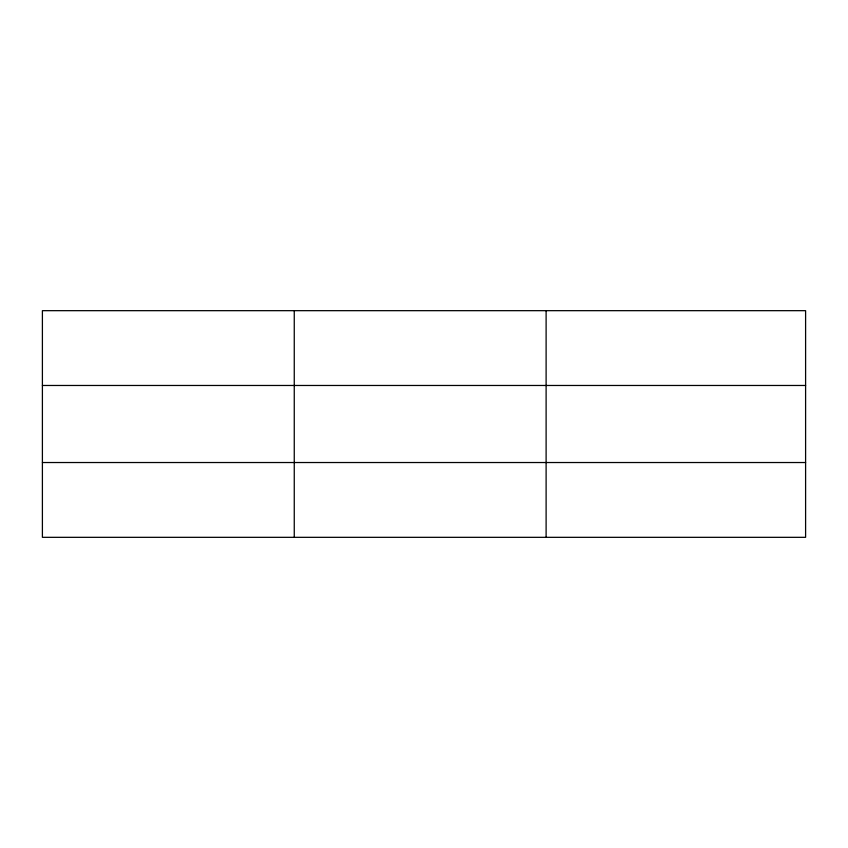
<?xml version="1.0" encoding="UTF-8"?>
<svg xmlns="http://www.w3.org/2000/svg" width="848" height="848" viewBox="0 0 848 848"><rect width="100%" height="100%" fill="white"/><g stroke="black" fill="none" stroke-linecap="round" stroke-linejoin="round"><path stroke-width="1.27" d="M294.256 537.325L294.256 310.675M546.112 537.325L546.112 310.675M805.6 385.469L805.6 310.675L42.4 310.675L42.4 537.325L805.6 537.325L805.6 385.469L42.4 385.469M42.4 462.531L805.6 462.531"/></g></svg>
